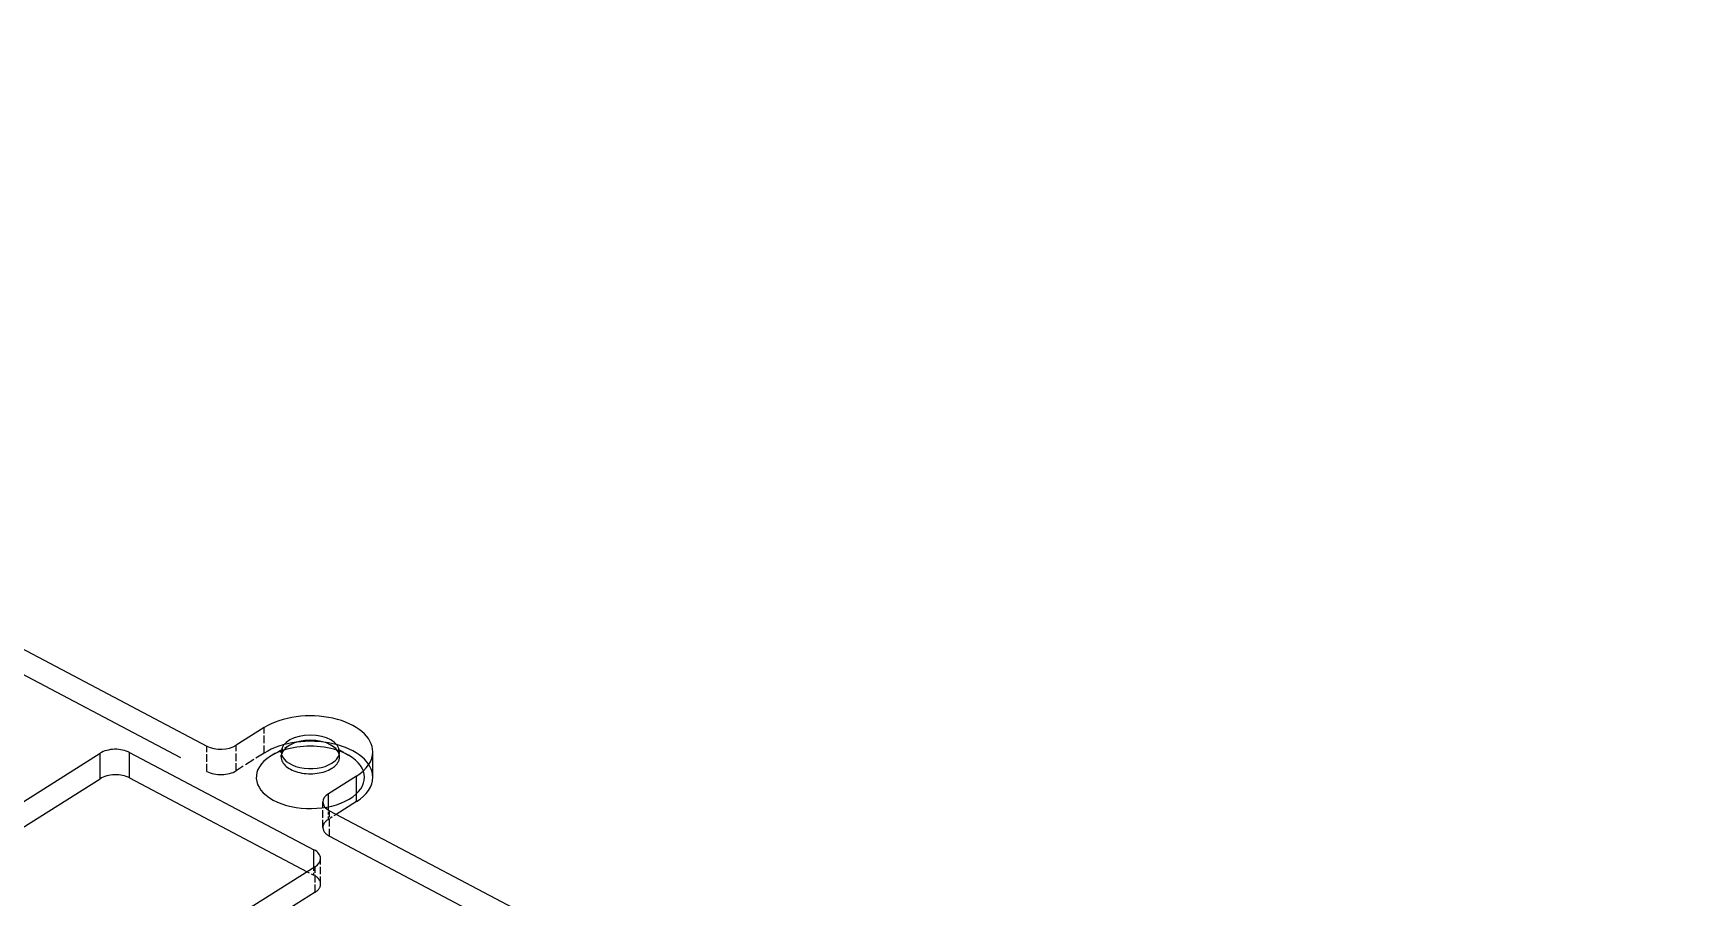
# Model space of a CAD drawing. Extents: x 440 to 1086, y 366 to 680.
# Drawn here: x 996.7 to 1075.9, y 595.3 to 636.9 of the extents above; entities that cross this region are included whole.
import ezdxf

# ---------------------------------------------------------------- set-up
doc = ezdxf.new("R2010")
doc.units = 0
doc.linetypes.add('DASHED', pattern=[15, 12, -3])
doc.layers.get('0').update_dxf_attribs({"linetype": 'CONTINUOUS'})

msp = doc.modelspace()

# ---------------------------------------------------------------- linework, layer by layer
at = {"color": 7}
for p, q in [((940.099182, 636.895935), (1005.037292, 602.607788)), ((1010.940735, 599.490662), (1075.878906, 565.202454))]:
    msp.add_line(p, q, dxfattribs=at)
at = {"color": 2, "linetype": 'DASHED'}
for p, q in [((940.099182, 635.671204), (1005.037292, 601.382996)), ((1010.940735, 598.26593), (1075.878906, 563.977722))]:
    msp.add_line(p, q, dxfattribs=at)
at = {"color": 7, "ltscale": 0.039905}
for p, q in [((1007.799805, 603.496277), (1006.450073, 602.644165)), ((1012.227417, 601.158447), (1010.877686, 600.306335))]:
    msp.add_line(p, q, dxfattribs=at)
at = {"color": 2, "linetype": 'DASHED', "ltscale": 0.030618}
for p, q in [((1007.799805, 602.271545), (1007.799805, 603.496277)), ((1006.450073, 601.419434), (1006.450073, 602.644165)), ((1010.615601, 598.692017), (1010.615601, 599.916748)), ((1010.940735, 598.26593), (1010.940735, 599.490662)), ((1010.50824, 595.970947), (1010.50824, 597.195679)), ((1010.246155, 595.58136), (1010.246155, 596.806091))]:
    msp.add_line(p, q, dxfattribs=at)
at = {"color": 7, "ltscale": 0.239445}
for p, q in [((991.815491, 597.148499), (999.914429, 602.261353)), ((1010.246155, 596.806091), (1002.147217, 591.693237))]:
    msp.add_line(p, q, dxfattribs=at)
at = {"color": 7, "ltscale": 0.030618}
for p, q in [((999.914429, 601.036621), (999.914429, 602.261353)), ((1013.013672, 601.102417), (1013.013672, 602.327148)), ((1012.227417, 599.933716), (1012.227417, 601.158447))]:
    msp.add_line(p, q, dxfattribs=at)
at = {"color": 7, "ltscale": 0.03062}
msp.add_line((1001.327271, 601.072998), (1001.327271, 602.297791), dxfattribs=at)
at = {"color": 7, "ltscale": 0.250364}
msp.add_line((1001.327271, 602.297791), (1010.183105, 597.621765), dxfattribs=at)
at = {"color": 2, "linetype": 'DASHED', "ltscale": 0.03062}
msp.add_line((1005.037292, 601.382996), (1005.037292, 602.607788), dxfattribs=at)
at = {"color": 2, "linetype": 'DASHED', "ltscale": 0.039905}
msp.add_line((1007.799805, 602.271545), (1006.450073, 601.419434), dxfattribs=at)
at = {"color": 2, "linetype": 'DASHED', "ltscale": 0.024493}
msp.add_line((1009.023743, 602.653992), (1008.175293, 602.164124), dxfattribs=at)
at = {"color": 2, "linetype": 'DASHED', "ltscale": 0.006123}
msp.add_line((1008.613647, 602.08252), (1008.613647, 602.327454), dxfattribs=at)
at = {"color": 2, "linetype": 'DASHED', "ltscale": 0.024491}
msp.add_line((1011.003357, 602.654053), (1011.851746, 602.164246), dxfattribs=at)
at = {"color": 2, "linetype": 'DASHED', "ltscale": 0.006125}
msp.add_line((1011.413635, 602.082275), (1011.413635, 602.327271), dxfattribs=at)
at = {"color": 7, "ltscale": 0.228163}
msp.add_line((992.197083, 596.164673), (999.914429, 601.036621), dxfattribs=at)
at = {"color": 7, "ltscale": 0.241359}
msp.add_line((1001.327271, 601.072998), (1009.864624, 596.565186), dxfattribs=at)
at = {"color": 7, "ltscale": 0.019482}
msp.add_line((1010.877686, 599.527039), (1010.877686, 600.306335), dxfattribs=at)
at = {"color": 2, "linetype": 'DASHED', "ltscale": 0.011136}
msp.add_line((1010.877686, 599.081604), (1010.877686, 599.527039), dxfattribs=at)
at = {"color": 7, "ltscale": 0.028623}
msp.add_line((1012.227417, 599.933716), (1011.259277, 599.32251), dxfattribs=at)
at = {"color": 2, "linetype": 'DASHED', "ltscale": 0.011282}
msp.add_line((1011.259277, 599.32251), (1010.877686, 599.081604), dxfattribs=at)
at = {"color": 7, "ltscale": 0.021387}
msp.add_line((1010.183105, 596.766296), (1010.183105, 597.621765), dxfattribs=at)
at = {"color": 2, "linetype": 'DASHED', "ltscale": 0.009004}
msp.add_line((1009.864624, 596.565186), (1010.183105, 596.397034), dxfattribs=at)
at = {"color": 2, "linetype": 'DASHED', "ltscale": 0.009232}
msp.add_line((1010.183105, 596.397034), (1010.183105, 596.766296), dxfattribs=at)
at = {"color": 2, "linetype": 'DASHED', "ltscale": 0.239445}
msp.add_line((1010.246155, 595.58136), (1002.147217, 590.468506), dxfattribs=at)
at = {"color": 7}
for centre, major_axis, start_param, end_param in [((1010.013672, 602.327332), (3, 0), 6.283064227, 8.683983995), ((1010.013672, 602.327332), (1.400024, 0), 6.283064227, 9.42465688), ((1010.013672, 602.082397), (1.400024, 0), 0.785606579, 2.356114676), ((1000.652405, 601.871704), (1, 0), 0.830002361, 2.400798688), ((1005.712158, 603.033813), (1, 0), 3.971595015, 5.542391341), ((1010.013672, 602.327332), (1.400024, 0), 3.141471573, 5.542391341), ((1010.013672, 602.082397), (1.400024, 0), 2.356114676, 2.989726197), ((1010.013672, 601.1026), (2.599976, 0), 1.055353989, 2.086542635), ((1010.013672, 602.082397), (1.400024, 0), 0.151554017, 0.785606579), ((1010.013672, 602.327332), (1.400024, 0), 5.542391341, 6.283064227), ((1010.013672, 602.327332), (3, 0), 5.542391341, 6.283064227), ((1000.652405, 600.646973), (1, 0), 0.830002361, 2.400798688), ((1010.013672, 601.1026), (3, 0), 5.542391341, 6.283064227), ((1011.615601, 599.916687), (1, 0), 2.400798688, 3.141471573), ((1011.615601, 599.916687), (1, 0), 3.141471573, 3.971595015), ((1009.50824, 597.19574), (1, 0), 6.283064227, 7.113187668), ((1009.50824, 597.19574), (1, 0), 5.542391341, 6.283064227)]:
    msp.add_ellipse(centre, major_axis=major_axis, ratio=0.57735, start_param=start_param, end_param=end_param, dxfattribs=at)
at = {"color": 2, "linetype": 'DASHED'}
for centre, major_axis, start_param, end_param in [((1010.013672, 601.1026), (3, 0), 6.283064227, 8.683983995), ((1010.013672, 601.1026), (2.599976, 0), 2.400798688, 7.068791877), ((1010.013672, 601.1026), (2.599976, 0), 2.356114657, 2.400798668), ((1010.013672, 601.1026), (2.599976, 0), 2.086542635, 2.356114657), ((1010.013672, 602.082397), (1.400024, 0), 3.141471573, 5.542391341), ((1010.013672, 602.082397), (1.400024, 0), 2.989726197, 3.141471573), ((1010.013672, 602.082397), (1.400024, 0), 5.542391341, 6.283064227), ((1010.013672, 601.1026), (2.599976, 0), 0.785606569, 1.055353989), ((1010.013672, 602.082397), (1.400024, 0), 6.283064227, 6.434739324), ((1005.712158, 601.809082), (1, 0), 3.971595015, 5.542391341), ((1011.615601, 598.691956), (1, 0), 2.400798688, 3.141471573), ((1011.615601, 598.691956), (1, 0), 3.141471573, 3.971595015), ((1009.50824, 595.971008), (1, 0), 6.283064227, 7.113187668), ((1009.50824, 595.971008), (1, 0), 5.542391341, 6.283064227)]:
    msp.add_ellipse(centre, major_axis=major_axis, ratio=0.57735, start_param=start_param, end_param=end_param, dxfattribs=at)

doc.saveas('drawing.dxf')
